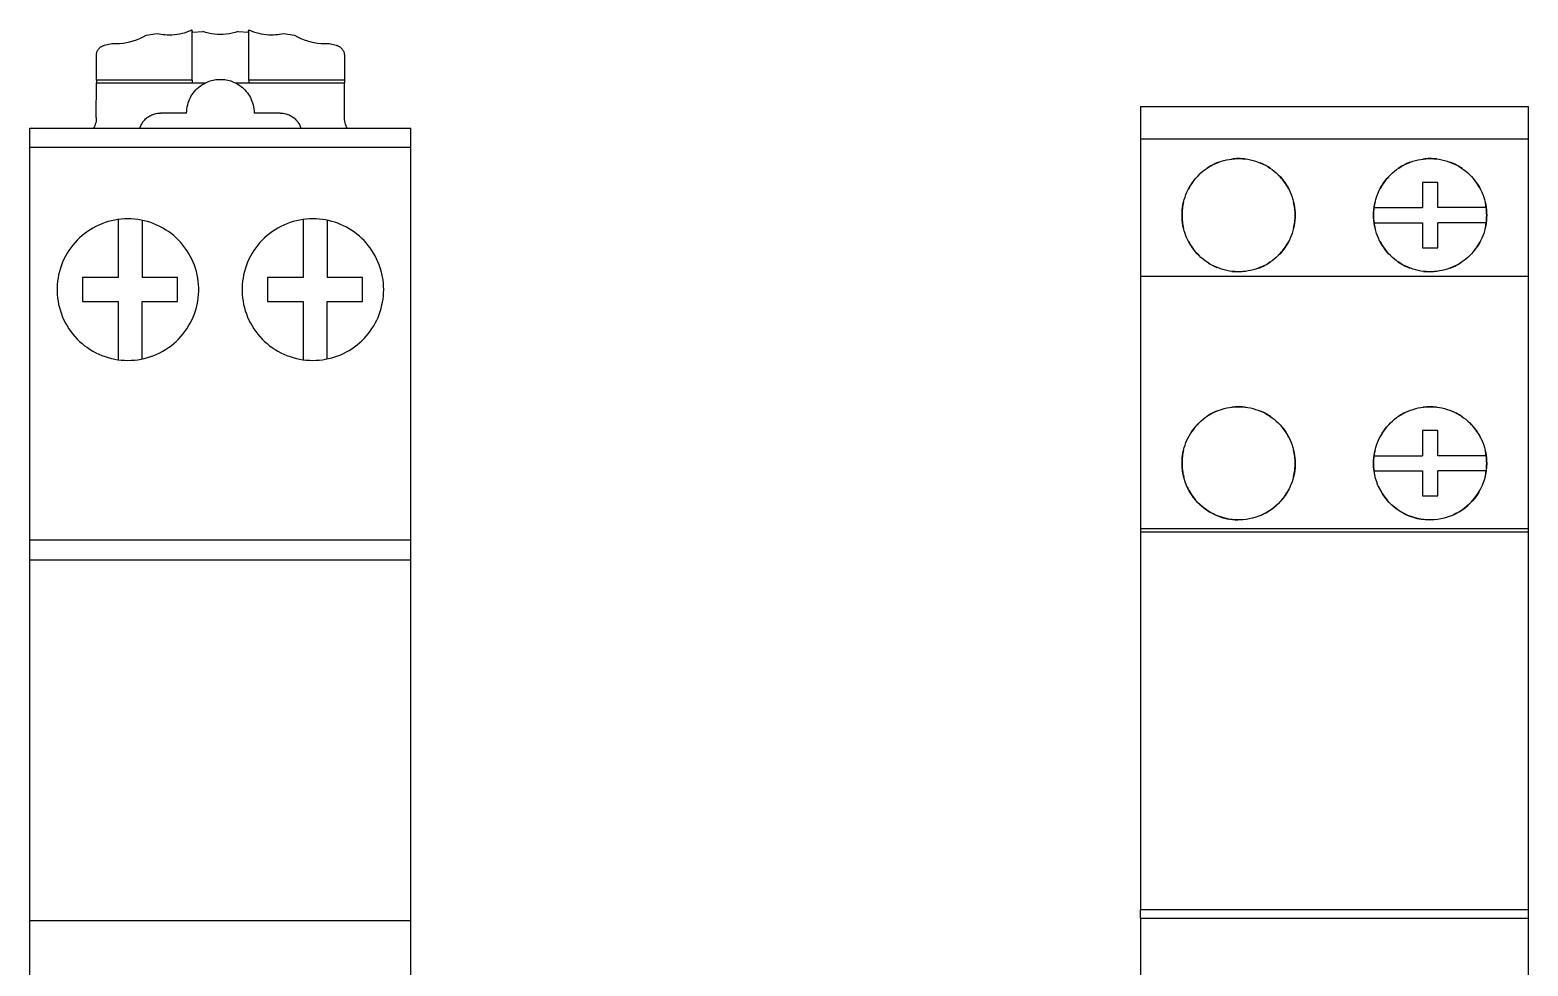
# Model space of a CAD drawing. Header units: millimetres. Extents: x 3609 to 5941, y 2453 to 3731.
# Drawn here: x 5832.7 to 5898.7, y 3392.5 to 3433.7 of the extents above; entities that cross this region are included whole.
import ezdxf

# ---------------------------------------------------------------- set-up
doc = ezdxf.new("R2010")
doc.units = ezdxf.units.MM
doc.layers.add('MAIN-1', color=7, linetype='Continuous')

# ---------------------------------------------------------------- blocks, each defined once
blk = doc.blocks.new('A$C6d8b8067')
at = {"layer": 'MAIN-1'}
for p, q in [((7.222, 93.616), (7.336, 93.657)), ((7.336, 93.657), (7.45, 93.705)), ((7.458, 93.642), (7.45, 93.705)), ((7.45, 91.395), (7.45, 93.705)), ((7.45, 93.642), (7.458, 93.642)), ((7.462, 93.609), (7.458, 93.642)), ((7.462, 93.609), (7.939, 93.631)), ((8.075, 93.59), (7.939, 93.631)), ((9.561, 93.631), (9.425, 93.59)), ((9.561, 93.631), (10.038, 93.609)), ((10.038, 93.609), (10.042, 93.642)), ((10.042, 93.642), (10.05, 93.705)), ((10.042, 93.642), (10.05, 93.642)), ((10.05, 93.705), (10.164, 93.657)), ((10.05, 91.395), (10.05, 93.705)), ((10.164, 93.657), (10.279, 93.616)), ((3.253, 92.924), (3.274, 92.938)), ((3.274, 92.938), (3.297, 92.951)), ((3.297, 92.951), (3.321, 92.964)), ((3.321, 92.964), (3.346, 92.975)), ((3.346, 92.975), (3.372, 92.985)), ((3.372, 92.985), (3.4, 92.993)), ((3.4, 92.993), (3.429, 93.001)), ((3.429, 93.001), (3.756, 93.09)), ((3.756, 93.09), (3.79, 93.087)), ((3.79, 93.087), (3.823, 93.085)), ((3.823, 93.085), (3.857, 93.084)), ((3.857, 93.084), (3.89, 93.083)), ((3.89, 93.083), (3.924, 93.082)), ((3.924, 93.082), (3.957, 93.082)), ((3.957, 93.082), (4.12, 93.087)), ((4.12, 93.087), (4.28, 93.101)), ((4.28, 93.101), (4.438, 93.125)), ((4.438, 93.125), (4.594, 93.158)), ((4.594, 93.158), (4.748, 93.2)), ((4.748, 93.2), (4.9, 93.252)), ((4.9, 93.252), (5.05, 93.312)), ((5.05, 93.312), (5.197, 93.383)), ((5.197, 93.383), (5.342, 93.463)), ((5.342, 93.463), (5.844, 93.545)), ((5.844, 93.545), (5.938, 93.526)), ((5.938, 93.526), (6.032, 93.51)), ((6.032, 93.51), (6.126, 93.498)), ((6.126, 93.498), (6.219, 93.49)), ((6.219, 93.49), (6.312, 93.485)), ((6.312, 93.485), (6.404, 93.483)), ((6.404, 93.483), (6.523, 93.486)), ((6.523, 93.486), (6.64, 93.494)), ((6.64, 93.494), (6.758, 93.508)), ((6.758, 93.508), (6.875, 93.526)), ((6.875, 93.526), (6.991, 93.551)), ((6.991, 93.551), (7.106, 93.58)), ((7.106, 93.58), (7.222, 93.616)), ((8.21, 93.556), (8.075, 93.59)), ((8.345, 93.53), (8.21, 93.556)), ((8.48, 93.512), (8.345, 93.53)), ((8.615, 93.501), (8.48, 93.512)), ((8.75, 93.498), (8.615, 93.501)), ((8.885, 93.501), (8.75, 93.498)), ((9.02, 93.512), (8.885, 93.501)), ((9.155, 93.53), (9.02, 93.512)), ((9.29, 93.556), (9.155, 93.53)), ((9.425, 93.59), (9.29, 93.556)), ((10.279, 93.616), (10.395, 93.581)), ((10.395, 93.581), (10.511, 93.551)), ((10.511, 93.551), (10.628, 93.527)), ((10.628, 93.527), (10.745, 93.508)), ((10.745, 93.508), (10.862, 93.495)), ((10.862, 93.495), (10.981, 93.486)), ((10.981, 93.486), (11.1, 93.484)), ((11.1, 93.484), (11.191, 93.485)), ((11.191, 93.485), (11.282, 93.49)), ((11.282, 93.49), (11.374, 93.498)), ((11.374, 93.498), (11.466, 93.51)), ((11.466, 93.51), (11.559, 93.525)), ((11.559, 93.525), (11.652, 93.543)), ((11.652, 93.543), (12.153, 93.463)), ((12.153, 93.463), (12.298, 93.383)), ((12.298, 93.383), (12.446, 93.312)), ((12.446, 93.312), (12.596, 93.252)), ((12.596, 93.252), (12.748, 93.2)), ((12.748, 93.2), (12.903, 93.158)), ((12.903, 93.158), (13.06, 93.125)), ((13.06, 93.125), (13.218, 93.101)), ((13.218, 93.101), (13.379, 93.087)), ((13.379, 93.087), (13.543, 93.082)), ((13.543, 93.082), (13.576, 93.082)), ((13.576, 93.082), (13.609, 93.083)), ((13.609, 93.083), (13.643, 93.084)), ((13.643, 93.084), (13.677, 93.085)), ((13.677, 93.085), (13.71, 93.087)), ((13.71, 93.087), (13.744, 93.09)), ((13.744, 93.09), (14.071, 93.001)), ((14.071, 93.001), (14.1, 92.993)), ((14.1, 92.993), (14.128, 92.985)), ((14.128, 92.985), (14.154, 92.975)), ((14.154, 92.975), (14.179, 92.963)), ((14.179, 92.963), (14.203, 92.951)), ((14.203, 92.951), (14.225, 92.938)), ((14.225, 92.938), (14.246, 92.923)), ((3.051, 91.395), (3.052, 92.571)), ((3.052, 92.571), (3.056, 92.601)), ((3.056, 92.601), (3.061, 92.63)), ((3.061, 92.63), (3.067, 92.657)), ((3.067, 92.657), (3.075, 92.683)), ((3.075, 92.683), (3.084, 92.708)), ((3.084, 92.708), (3.094, 92.732)), ((3.094, 92.732), (3.106, 92.755)), ((3.106, 92.755), (3.118, 92.777)), ((3.118, 92.777), (3.132, 92.798)), ((3.132, 92.798), (3.147, 92.819)), ((3.147, 92.819), (3.162, 92.838)), ((3.162, 92.838), (3.179, 92.857)), ((3.179, 92.857), (3.196, 92.875)), ((3.196, 92.875), (3.214, 92.892)), ((3.214, 92.892), (3.233, 92.908)), ((3.233, 92.908), (3.253, 92.924)), ((14.246, 92.923), (14.267, 92.908)), ((14.267, 92.908), (14.286, 92.892)), ((14.286, 92.892), (14.304, 92.874)), ((14.304, 92.874), (14.321, 92.856)), ((14.321, 92.856), (14.337, 92.838)), ((14.337, 92.838), (14.353, 92.818)), ((14.353, 92.818), (14.368, 92.798)), ((14.368, 92.798), (14.381, 92.777)), ((14.381, 92.777), (14.394, 92.755)), ((14.394, 92.755), (14.405, 92.732)), ((14.405, 92.732), (14.416, 92.708)), ((14.416, 92.708), (14.425, 92.683)), ((14.425, 92.683), (14.433, 92.657)), ((14.433, 92.657), (14.439, 92.63)), ((14.439, 92.63), (14.444, 92.601)), ((14.444, 92.601), (14.448, 92.571)), ((14.448, 92.571), (14.449, 91.395)), ((3.05, 89.684), (3.051, 91.28)), ((7.45, 91.395), (3.051, 91.395)), ((3.051, 91.395), (3.051, 91.28)), ((3.051, 91.28), (7.45, 91.28)), ((7.45, 91.395), (7.45, 91.28)), ((7.45, 91.28), (8.074, 91.28)), ((7.51, 90.815), (7.564, 90.883)), ((7.564, 90.883), (7.622, 90.949)), ((7.622, 90.949), (7.685, 91.012)), ((7.685, 91.012), (7.753, 91.072)), ((7.753, 91.072), (7.825, 91.129)), ((7.825, 91.129), (7.902, 91.183)), ((7.902, 91.183), (7.985, 91.233)), ((7.985, 91.233), (8.074, 91.28)), ((8.074, 91.28), (8.141, 91.311)), ((8.141, 91.311), (8.209, 91.338)), ((8.209, 91.338), (8.276, 91.362)), ((8.276, 91.362), (8.344, 91.382)), ((8.344, 91.382), (8.412, 91.398)), ((8.412, 91.398), (8.479, 91.412)), ((8.479, 91.412), (8.547, 91.422)), ((8.547, 91.422), (8.615, 91.429)), ((8.615, 91.429), (8.682, 91.434)), ((8.682, 91.434), (8.75, 91.435)), ((8.75, 91.435), (8.818, 91.434)), ((8.818, 91.434), (8.885, 91.429)), ((8.885, 91.429), (8.953, 91.422)), ((8.953, 91.422), (9.021, 91.412)), ((9.021, 91.412), (9.088, 91.398)), ((9.088, 91.398), (9.156, 91.382)), ((9.156, 91.382), (9.224, 91.362)), ((9.224, 91.362), (9.291, 91.338)), ((9.291, 91.338), (9.359, 91.311)), ((9.359, 91.311), (9.426, 91.28)), ((9.426, 91.28), (10.05, 91.28)), ((9.426, 91.28), (9.515, 91.233)), ((9.515, 91.233), (9.598, 91.183)), ((9.598, 91.183), (9.675, 91.129)), ((9.675, 91.129), (9.747, 91.072)), ((9.747, 91.072), (9.815, 91.012)), ((9.815, 91.012), (9.878, 90.949)), ((9.878, 90.949), (9.936, 90.883)), ((9.936, 90.883), (9.99, 90.815)), ((14.449, 91.395), (10.05, 91.395)), ((10.05, 91.395), (10.05, 91.28)), ((10.05, 91.28), (14.449, 91.28)), ((14.449, 91.395), (14.449, 91.28)), ((14.45, 89.684), (14.449, 91.28)), ((7.227, 90.174), (7.247, 90.264)), ((7.247, 90.264), (7.272, 90.351)), ((7.272, 90.351), (7.301, 90.435)), ((7.301, 90.435), (7.334, 90.516)), ((7.334, 90.516), (7.372, 90.595)), ((7.372, 90.595), (7.414, 90.671)), ((7.414, 90.671), (7.46, 90.744)), ((7.46, 90.744), (7.51, 90.815)), ((9.99, 90.815), (10.04, 90.744)), ((10.04, 90.744), (10.086, 90.671)), ((10.086, 90.671), (10.128, 90.595)), ((10.128, 90.595), (10.166, 90.516)), ((10.166, 90.516), (10.199, 90.435)), ((10.199, 90.435), (10.228, 90.351)), ((10.228, 90.351), (10.253, 90.264)), ((10.253, 90.264), (10.273, 90.174)), ((3.037, 89.516), (3.021, 89.441)), ((3.046, 89.597), (3.037, 89.516)), ((3.05, 89.684), (3.046, 89.597)), ((5.194, 89.477), (5.222, 89.513)), ((5.222, 89.513), (5.251, 89.548)), ((5.251, 89.548), (5.282, 89.582)), ((5.282, 89.582), (5.315, 89.614)), ((5.315, 89.614), (5.35, 89.645)), ((5.35, 89.645), (5.386, 89.675)), ((5.386, 89.675), (5.424, 89.703)), ((5.424, 89.703), (5.464, 89.729)), ((5.464, 89.729), (5.506, 89.754)), ((5.506, 89.754), (5.549, 89.778)), ((5.549, 89.778), (5.595, 89.8)), ((5.595, 89.8), (5.644, 89.819)), ((5.644, 89.819), (5.695, 89.837)), ((5.695, 89.837), (5.748, 89.853)), ((5.748, 89.853), (5.805, 89.866)), ((5.805, 89.866), (5.865, 89.876)), ((5.865, 89.876), (5.93, 89.883)), ((5.93, 89.883), (6, 89.885)), ((7.2, 89.885), (6, 89.885)), ((7.2, 89.885), (7.203, 89.985)), ((7.203, 89.985), (7.212, 90.082)), ((7.212, 90.082), (7.227, 90.174)), ((10.273, 90.174), (10.288, 90.082)), ((10.288, 90.082), (10.297, 89.985)), ((10.297, 89.985), (10.3, 89.885)), ((11.5, 89.885), (10.3, 89.885)), ((11.5, 89.885), (11.57, 89.883)), ((11.57, 89.883), (11.635, 89.876)), ((11.635, 89.876), (11.695, 89.866)), ((11.695, 89.866), (11.752, 89.853)), ((11.752, 89.853), (11.805, 89.837)), ((11.805, 89.837), (11.856, 89.819)), ((11.856, 89.819), (11.905, 89.8)), ((11.905, 89.8), (11.951, 89.778)), ((11.951, 89.778), (11.994, 89.754)), ((11.994, 89.754), (12.036, 89.729)), ((12.036, 89.729), (12.076, 89.703)), ((12.076, 89.703), (12.114, 89.675)), ((12.114, 89.675), (12.15, 89.645)), ((12.15, 89.645), (12.185, 89.614)), ((12.185, 89.614), (12.218, 89.582)), ((12.218, 89.582), (12.249, 89.548)), ((12.249, 89.548), (12.278, 89.513)), ((12.278, 89.513), (12.306, 89.477)), ((14.454, 89.597), (14.45, 89.684)), ((14.463, 89.516), (14.454, 89.597)), ((14.479, 89.441), (14.463, 89.516)), ((0, 88.319), (0, 89.185)), ((0, 89.185), (17.5, 89.185)), ((2.947, 89.244), (2.916, 89.185)), ((2.976, 89.306), (2.947, 89.244)), ((3, 89.372), (2.976, 89.306)), ((3.021, 89.441), (3, 89.372)), ((5.046, 89.185), (5.062, 89.231)), ((5.062, 89.231), (5.079, 89.276)), ((5.079, 89.276), (5.099, 89.319)), ((5.099, 89.319), (5.12, 89.36)), ((5.12, 89.36), (5.143, 89.401)), ((5.143, 89.401), (5.168, 89.439)), ((5.168, 89.439), (5.194, 89.477)), ((12.306, 89.477), (12.332, 89.439)), ((12.332, 89.439), (12.357, 89.401)), ((12.357, 89.401), (12.38, 89.36)), ((12.38, 89.36), (12.401, 89.319)), ((12.401, 89.319), (12.421, 89.276)), ((12.421, 89.276), (12.438, 89.231)), ((12.438, 89.231), (12.454, 89.185)), ((14.5, 89.372), (14.479, 89.441)), ((14.524, 89.306), (14.5, 89.372)), ((14.553, 89.244), (14.524, 89.306)), ((14.584, 89.185), (14.553, 89.244)), ((17.5, 88.319), (17.5, 89.185)), ((0, 70.285), (0, 88.319)), ((0, 88.319), (17.5, 88.319)), ((17.5, 70.285), (17.5, 88.319)), ((3.03, 84.677), (2.896, 84.605)), ((3.168, 84.743), (3.03, 84.677)), ((3.309, 84.802), (3.168, 84.743)), ((3.453, 84.855), (3.309, 84.802)), ((3.599, 84.901), (3.453, 84.855)), ((3.746, 84.939), (3.599, 84.901)), ((3.895, 84.971), (3.746, 84.939)), ((4.044, 84.996), (3.895, 84.971)), ((4.195, 85.014), (4.044, 84.996)), ((4.05, 84.997), (4.05, 82.335)), ((4.347, 85.024), (4.195, 85.014)), ((4.5, 85.028), (4.347, 85.024)), ((4.654, 85.024), (4.5, 85.028)), ((4.806, 85.014), (4.654, 85.024)), ((4.956, 84.996), (4.806, 85.014)), ((5.106, 84.971), (4.956, 84.996)), ((5.255, 84.939), (5.106, 84.971)), ((5.15, 84.962), (5.15, 82.335)), ((5.402, 84.9), (5.255, 84.939)), ((5.548, 84.855), (5.402, 84.9)), ((5.691, 84.802), (5.548, 84.855)), ((5.832, 84.743), (5.691, 84.802)), ((5.97, 84.677), (5.832, 84.743)), ((6.105, 84.605), (5.97, 84.677)), ((11.53, 84.677), (11.396, 84.605)), ((11.668, 84.743), (11.53, 84.677)), ((11.809, 84.802), (11.668, 84.743)), ((11.953, 84.855), (11.809, 84.802)), ((12.099, 84.901), (11.953, 84.855)), ((12.246, 84.939), (12.099, 84.901)), ((12.394, 84.971), (12.246, 84.939)), ((12.544, 84.996), (12.394, 84.971)), ((12.695, 85.014), (12.544, 84.996)), ((12.55, 84.997), (12.55, 82.335)), ((12.847, 85.024), (12.695, 85.014)), ((13, 85.028), (12.847, 85.024)), ((13.147, 85.025), (13, 85.028)), ((13.292, 85.015), (13.147, 85.025)), ((13.436, 84.999), (13.292, 85.015)), ((13.58, 84.976), (13.436, 84.999)), ((13.722, 84.947), (13.58, 84.976)), ((13.65, 84.962), (13.65, 82.335)), ((13.864, 84.911), (13.722, 84.947)), ((14.003, 84.869), (13.864, 84.911)), ((14.141, 84.821), (14.003, 84.869)), ((14.277, 84.767), (14.141, 84.821)), ((14.41, 84.707), (14.277, 84.767)), ((14.54, 84.641), (14.41, 84.707)), ((2.174, 84.05), (2.07, 83.938)), ((2.283, 84.156), (2.174, 84.05)), ((2.396, 84.257), (2.283, 84.156)), ((2.515, 84.353), (2.396, 84.257)), ((2.638, 84.443), (2.515, 84.353)), ((2.765, 84.527), (2.638, 84.443)), ((2.896, 84.605), (2.765, 84.527)), ((6.236, 84.526), (6.105, 84.605)), ((6.363, 84.442), (6.236, 84.526)), ((6.486, 84.352), (6.363, 84.442)), ((6.605, 84.256), (6.486, 84.352)), ((6.718, 84.155), (6.605, 84.256)), ((6.827, 84.049), (6.718, 84.155)), ((6.931, 83.937), (6.827, 84.049)), ((10.673, 84.049), (10.569, 83.938)), ((10.782, 84.156), (10.673, 84.049)), ((10.896, 84.257), (10.782, 84.156)), ((11.015, 84.352), (10.896, 84.257)), ((11.138, 84.442), (11.015, 84.352)), ((11.265, 84.527), (11.138, 84.442)), ((11.396, 84.605), (11.265, 84.527)), ((14.667, 84.569), (14.54, 84.641)), ((14.79, 84.491), (14.667, 84.569)), ((14.91, 84.408), (14.79, 84.491)), ((15.027, 84.32), (14.91, 84.408)), ((15.139, 84.227), (15.027, 84.32)), ((15.247, 84.128), (15.139, 84.227)), ((15.35, 84.025), (15.247, 84.128)), ((15.449, 83.917), (15.35, 84.025)), ((1.633, 83.314), (1.564, 83.178)), ((1.708, 83.446), (1.633, 83.314)), ((1.79, 83.575), (1.708, 83.446)), ((1.877, 83.701), (1.79, 83.575)), ((1.971, 83.822), (1.877, 83.701)), ((2.07, 83.938), (1.971, 83.822)), ((7.03, 83.821), (6.931, 83.937)), ((7.123, 83.7), (7.03, 83.821)), ((7.211, 83.574), (7.123, 83.7)), ((7.292, 83.445), (7.211, 83.574)), ((7.367, 83.313), (7.292, 83.445)), ((7.436, 83.178), (7.367, 83.313)), ((10.133, 83.314), (10.064, 83.178)), ((10.208, 83.446), (10.133, 83.314)), ((10.29, 83.575), (10.208, 83.446)), ((10.377, 83.7), (10.29, 83.575)), ((10.471, 83.821), (10.377, 83.7)), ((10.569, 83.938), (10.471, 83.821)), ((15.542, 83.805), (15.449, 83.917)), ((15.631, 83.689), (15.542, 83.805)), ((15.714, 83.569), (15.631, 83.689)), ((15.792, 83.446), (15.714, 83.569)), ((15.864, 83.319), (15.792, 83.446)), ((15.931, 83.189), (15.864, 83.319)), ((1.354, 82.607), (1.319, 82.458)), ((1.397, 82.754), (1.354, 82.607)), ((1.446, 82.898), (1.397, 82.754)), ((1.502, 83.04), (1.446, 82.898)), ((1.564, 83.178), (1.502, 83.04)), ((7.499, 83.039), (7.436, 83.178)), ((7.554, 82.898), (7.499, 83.039)), ((7.603, 82.753), (7.554, 82.898)), ((7.646, 82.607), (7.603, 82.753)), ((7.681, 82.458), (7.646, 82.607)), ((9.854, 82.607), (9.819, 82.458)), ((9.897, 82.754), (9.854, 82.607)), ((9.946, 82.898), (9.897, 82.754)), ((10.002, 83.04), (9.946, 82.898)), ((10.064, 83.178), (10.002, 83.04)), ((15.991, 83.056), (15.931, 83.189)), ((16.046, 82.92), (15.991, 83.056)), ((16.094, 82.782), (16.046, 82.92)), ((16.136, 82.642), (16.094, 82.782)), ((16.172, 82.5), (16.136, 82.642)), ((1.254, 82.005), (1.247, 81.853)), ((1.268, 82.156), (1.254, 82.005)), ((1.29, 82.308), (1.268, 82.156)), ((1.319, 82.458), (1.29, 82.308)), ((2.418, 82.335), (2.418, 81.235)), ((4.05, 82.335), (2.418, 82.335)), ((6.782, 82.335), (5.15, 82.335)), ((6.782, 81.235), (6.782, 82.335)), ((7.71, 82.308), (7.681, 82.458)), ((7.732, 82.156), (7.71, 82.308)), ((7.746, 82.005), (7.732, 82.156)), ((7.753, 81.853), (7.746, 82.005)), ((9.754, 82.004), (9.747, 81.852)), ((9.768, 82.156), (9.754, 82.004)), ((9.79, 82.308), (9.768, 82.156)), ((9.819, 82.458), (9.79, 82.308)), ((10.918, 82.335), (10.918, 81.235)), ((12.55, 82.335), (10.918, 82.335)), ((15.282, 82.335), (13.65, 82.335)), ((15.282, 81.235), (15.282, 82.335)), ((16.201, 82.357), (16.172, 82.5)), ((16.224, 82.214), (16.201, 82.357)), ((16.241, 82.07), (16.224, 82.214)), ((16.251, 81.924), (16.241, 82.07)), ((16.254, 81.778), (16.251, 81.924)), ((1.247, 81.853), (1.247, 81.701)), ((1.247, 81.701), (1.254, 81.549)), ((1.254, 81.549), (1.268, 81.397)), ((1.268, 81.397), (1.29, 81.245)), ((1.29, 81.245), (1.318, 81.095)), ((2.418, 81.235), (4.05, 81.235)), ((4.05, 81.235), (4.05, 78.554)), ((5.15, 81.235), (6.782, 81.235)), ((5.15, 78.588), (5.15, 81.235)), ((7.682, 81.095), (7.71, 81.246)), ((7.71, 81.246), (7.732, 81.397)), ((7.732, 81.397), (7.746, 81.549)), ((7.746, 81.549), (7.753, 81.701)), ((7.753, 81.701), (7.753, 81.853)), ((9.747, 81.852), (9.747, 81.7)), ((9.747, 81.7), (9.754, 81.548)), ((9.754, 81.548), (9.768, 81.397)), ((9.768, 81.397), (9.79, 81.245)), ((9.79, 81.245), (9.818, 81.095)), ((10.918, 81.235), (12.55, 81.235)), ((12.55, 81.235), (12.55, 78.554)), ((13.65, 81.235), (15.282, 81.235)), ((13.65, 78.588), (13.65, 81.235)), ((16.202, 81.198), (16.225, 81.341)), ((16.225, 81.341), (16.241, 81.486)), ((16.241, 81.486), (16.251, 81.631)), ((16.251, 81.631), (16.254, 81.778)), ((1.318, 81.095), (1.354, 80.946)), ((1.354, 80.946), (1.396, 80.799)), ((1.396, 80.799), (1.445, 80.655)), ((1.445, 80.655), (1.501, 80.513)), ((7.499, 80.513), (7.555, 80.655)), ((7.555, 80.655), (7.604, 80.799)), ((7.604, 80.799), (7.646, 80.946)), ((7.646, 80.946), (7.682, 81.095)), ((9.818, 81.095), (9.854, 80.946)), ((9.854, 80.946), (9.896, 80.799)), ((9.896, 80.799), (9.945, 80.655)), ((9.945, 80.655), (10.001, 80.513)), ((15.993, 80.499), (16.048, 80.635)), ((16.048, 80.635), (16.096, 80.774)), ((16.096, 80.774), (16.138, 80.914)), ((16.138, 80.914), (16.173, 81.055)), ((16.173, 81.055), (16.202, 81.198)), ((1.501, 80.513), (1.563, 80.375)), ((1.563, 80.375), (1.632, 80.239)), ((1.632, 80.239), (1.707, 80.106)), ((1.707, 80.106), (1.789, 79.977)), ((1.789, 79.977), (1.876, 79.852)), ((1.876, 79.852), (1.97, 79.731)), ((7.123, 79.851), (7.211, 79.976)), ((7.211, 79.976), (7.292, 80.106)), ((7.292, 80.106), (7.368, 80.238)), ((7.368, 80.238), (7.437, 80.374)), ((7.437, 80.374), (7.499, 80.513)), ((10.001, 80.513), (10.063, 80.375)), ((10.063, 80.375), (10.132, 80.239)), ((10.132, 80.239), (10.207, 80.106)), ((10.207, 80.106), (10.289, 79.977)), ((10.289, 79.977), (10.376, 79.852)), ((10.376, 79.852), (10.47, 79.731)), ((15.545, 79.748), (15.633, 79.865)), ((15.633, 79.865), (15.717, 79.985)), ((15.717, 79.985), (15.794, 80.109)), ((15.794, 80.109), (15.866, 80.236)), ((15.866, 80.236), (15.933, 80.366)), ((15.933, 80.366), (15.993, 80.499)), ((1.97, 79.731), (2.068, 79.614)), ((2.068, 79.614), (2.172, 79.502)), ((2.172, 79.502), (2.281, 79.396)), ((2.281, 79.396), (2.395, 79.295)), ((2.395, 79.295), (2.514, 79.199)), ((2.514, 79.199), (2.637, 79.109)), ((6.362, 79.108), (6.485, 79.198)), ((6.485, 79.198), (6.604, 79.294)), ((6.604, 79.294), (6.718, 79.395)), ((6.718, 79.395), (6.827, 79.502)), ((6.827, 79.502), (6.931, 79.613)), ((6.931, 79.613), (7.03, 79.73)), ((7.03, 79.73), (7.123, 79.851)), ((10.47, 79.731), (10.568, 79.614)), ((10.568, 79.614), (10.672, 79.502)), ((10.672, 79.502), (10.781, 79.396)), ((10.781, 79.396), (10.895, 79.295)), ((10.895, 79.295), (11.014, 79.199)), ((11.014, 79.199), (11.137, 79.109)), ((14.913, 79.144), (15.029, 79.232)), ((15.029, 79.232), (15.141, 79.326)), ((15.141, 79.326), (15.249, 79.425)), ((15.249, 79.425), (15.353, 79.528)), ((15.353, 79.528), (15.451, 79.636)), ((15.451, 79.636), (15.545, 79.748)), ((2.637, 79.109), (2.764, 79.024)), ((2.764, 79.024), (2.895, 78.946)), ((2.895, 78.946), (3.03, 78.874)), ((3.03, 78.874), (3.168, 78.808)), ((3.168, 78.808), (3.309, 78.748)), ((3.309, 78.748), (3.453, 78.696)), ((3.453, 78.696), (3.598, 78.65)), ((3.598, 78.65), (3.746, 78.611)), ((3.746, 78.611), (3.894, 78.58)), ((3.894, 78.58), (4.044, 78.555)), ((4.044, 78.555), (4.194, 78.537)), ((4.194, 78.537), (4.346, 78.526)), ((4.346, 78.526), (4.5, 78.523)), ((4.5, 78.523), (4.653, 78.526)), ((4.653, 78.526), (4.805, 78.537)), ((4.805, 78.537), (4.956, 78.555)), ((4.956, 78.555), (5.105, 78.579)), ((5.105, 78.579), (5.254, 78.611)), ((5.254, 78.611), (5.401, 78.65)), ((5.401, 78.65), (5.547, 78.696)), ((5.547, 78.696), (5.69, 78.748)), ((5.69, 78.748), (5.831, 78.807)), ((5.831, 78.807), (5.969, 78.873)), ((5.969, 78.873), (6.104, 78.945)), ((6.104, 78.945), (6.235, 79.024)), ((6.235, 79.024), (6.362, 79.108)), ((11.137, 79.109), (11.264, 79.024)), ((11.264, 79.024), (11.395, 78.946)), ((11.395, 78.946), (11.53, 78.874)), ((11.53, 78.874), (11.668, 78.808)), ((11.668, 78.808), (11.809, 78.748)), ((11.809, 78.748), (11.953, 78.696)), ((11.953, 78.696), (12.098, 78.65)), ((12.098, 78.65), (12.246, 78.611)), ((12.246, 78.611), (12.394, 78.58)), ((12.394, 78.58), (12.544, 78.555)), ((12.544, 78.555), (12.694, 78.537)), ((12.694, 78.537), (12.846, 78.526)), ((12.846, 78.526), (13, 78.523)), ((13, 78.523), (13.147, 78.526)), ((13.147, 78.526), (13.292, 78.536)), ((13.292, 78.536), (13.436, 78.552)), ((13.436, 78.552), (13.58, 78.575)), ((13.58, 78.575), (13.722, 78.604)), ((13.722, 78.604), (13.864, 78.64)), ((13.864, 78.64), (14.004, 78.682)), ((14.004, 78.682), (14.142, 78.73)), ((14.142, 78.73), (14.278, 78.784)), ((14.278, 78.784), (14.411, 78.845)), ((14.411, 78.845), (14.542, 78.911)), ((14.542, 78.911), (14.669, 78.983)), ((14.669, 78.983), (14.792, 79.061)), ((14.792, 79.061), (14.913, 79.144)), ((0, 69.366), (0, 70.285)), ((0, 70.285), (17.5, 70.285)), ((17.5, 69.366), (17.5, 70.285)), ((0, 52.785), (0, 69.366)), ((0, 69.366), (17.5, 69.366)), ((17.5, 52.785), (17.5, 69.366)), ((0, 49.785), (0, 52.785)), ((0, 52.785), (17.5, 52.785)), ((17.5, 49.785), (17.5, 52.785))]:
    blk.add_line(p, q, dxfattribs=at)

msp = doc.modelspace()

# ---------------------------------------------------------------- linework, layer by layer
for p, q in [((5881.61, 3430.318), (5881.61, 3428.882)), ((5881.61, 3430.318), (5898.658, 3430.318)), ((5898.658, 3430.318), (5898.658, 3428.882)), ((5881.61, 3428.882), (5881.61, 3422.848)), ((5881.61, 3428.882), (5898.658, 3428.882)), ((5898.658, 3428.882), (5898.658, 3422.848)), ((5884.353, 3427.464), (5884.445, 3427.536)), ((5884.445, 3427.536), (5884.541, 3427.603)), ((5884.541, 3427.603), (5884.639, 3427.665)), ((5884.639, 3427.665), (5884.74, 3427.722)), ((5884.74, 3427.722), (5884.843, 3427.775)), ((5884.843, 3427.775), (5884.948, 3427.822)), ((5884.948, 3427.822), (5885.056, 3427.865)), ((5885.056, 3427.865), (5885.165, 3427.902)), ((5885.165, 3427.902), (5885.276, 3427.935)), ((5885.276, 3427.935), (5885.389, 3427.962)), ((5885.389, 3427.962), (5885.503, 3427.984)), ((5885.503, 3427.984), (5885.619, 3428.001)), ((5885.619, 3428.001), (5885.735, 3428.013)), ((5885.735, 3428.013), (5885.852, 3428.019)), ((5885.852, 3428.019), (5885.969, 3428.019)), ((5885.969, 3428.019), (5886.087, 3428.014)), ((5886.087, 3428.014), (5886.205, 3428.003)), ((5886.205, 3428.003), (5886.322, 3427.987)), ((5886.322, 3427.987), (5886.439, 3427.965)), ((5886.439, 3427.965), (5886.555, 3427.937)), ((5886.555, 3427.937), (5886.669, 3427.904)), ((5886.669, 3427.904), (5886.781, 3427.866)), ((5886.781, 3427.866), (5886.89, 3427.823)), ((5886.89, 3427.823), (5886.996, 3427.776)), ((5886.996, 3427.776), (5887.1, 3427.723)), ((5887.1, 3427.723), (5887.2, 3427.666)), ((5887.2, 3427.666), (5887.299, 3427.603)), ((5887.299, 3427.603), (5887.394, 3427.536)), ((5887.394, 3427.536), (5887.487, 3427.465)), ((5892.781, 3427.464), (5892.873, 3427.536)), ((5892.873, 3427.536), (5892.969, 3427.603)), ((5892.969, 3427.603), (5893.067, 3427.665)), ((5893.067, 3427.665), (5893.167, 3427.722)), ((5893.167, 3427.722), (5893.271, 3427.775)), ((5893.271, 3427.775), (5893.376, 3427.822)), ((5893.376, 3427.822), (5893.483, 3427.865)), ((5893.483, 3427.865), (5893.593, 3427.902)), ((5893.593, 3427.902), (5893.704, 3427.935)), ((5893.704, 3427.935), (5893.817, 3427.962)), ((5893.817, 3427.962), (5893.931, 3427.984)), ((5893.931, 3427.984), (5894.047, 3428.001)), ((5894.047, 3428.001), (5894.163, 3428.013)), ((5894.163, 3428.013), (5894.28, 3428.019)), ((5894.28, 3428.019), (5894.397, 3428.019)), ((5894.397, 3428.019), (5894.515, 3428.014)), ((5894.515, 3428.014), (5894.632, 3428.003)), ((5894.632, 3428.003), (5894.75, 3427.987)), ((5894.75, 3427.987), (5894.867, 3427.965)), ((5894.867, 3427.965), (5894.983, 3427.937)), ((5894.983, 3427.937), (5895.097, 3427.904)), ((5895.097, 3427.904), (5895.208, 3427.866)), ((5895.208, 3427.866), (5895.318, 3427.823)), ((5895.318, 3427.823), (5895.424, 3427.776)), ((5895.424, 3427.776), (5895.527, 3427.723)), ((5895.527, 3427.723), (5895.628, 3427.666)), ((5895.628, 3427.666), (5895.726, 3427.603)), ((5895.726, 3427.603), (5895.822, 3427.536)), ((5895.822, 3427.536), (5895.915, 3427.465)), ((5883.753, 3426.756), (5883.812, 3426.856)), ((5883.812, 3426.856), (5883.876, 3426.953)), ((5883.876, 3426.953), (5883.945, 3427.047)), ((5883.945, 3427.047), (5884.018, 3427.137)), ((5884.018, 3427.137), (5884.096, 3427.224)), ((5884.096, 3427.224), (5884.178, 3427.308)), ((5884.178, 3427.308), (5884.264, 3427.388)), ((5884.264, 3427.388), (5884.353, 3427.464)), ((5887.487, 3427.465), (5887.576, 3427.389)), ((5887.576, 3427.389), (5887.662, 3427.308)), ((5887.662, 3427.308), (5887.744, 3427.225)), ((5887.744, 3427.225), (5887.822, 3427.137)), ((5887.822, 3427.137), (5887.895, 3427.047)), ((5887.895, 3427.047), (5887.964, 3426.953)), ((5887.964, 3426.953), (5888.028, 3426.856)), ((5888.028, 3426.856), (5888.087, 3426.756)), ((5892.18, 3426.756), (5892.24, 3426.856)), ((5892.24, 3426.856), (5892.304, 3426.953)), ((5892.304, 3426.953), (5892.373, 3427.047)), ((5892.373, 3427.047), (5892.446, 3427.137)), ((5892.446, 3427.137), (5892.524, 3427.224)), ((5892.524, 3427.224), (5892.606, 3427.308)), ((5892.606, 3427.308), (5892.691, 3427.388)), ((5892.691, 3427.388), (5892.781, 3427.464)), ((5894.013, 3426.966), (5894.013, 3425.865)), ((5894.683, 3426.966), (5894.013, 3426.966)), ((5894.683, 3425.865), (5894.683, 3426.966)), ((5895.915, 3427.465), (5896.004, 3427.389)), ((5896.004, 3427.389), (5896.09, 3427.308)), ((5896.09, 3427.308), (5896.172, 3427.225)), ((5896.172, 3427.225), (5896.25, 3427.137)), ((5896.25, 3427.137), (5896.323, 3427.047)), ((5896.323, 3427.047), (5896.391, 3426.953)), ((5896.391, 3426.953), (5896.456, 3426.856)), ((5896.456, 3426.856), (5896.515, 3426.756)), ((5883.498, 3426.105), (5883.527, 3426.218)), ((5883.527, 3426.218), (5883.562, 3426.329)), ((5883.562, 3426.329), (5883.602, 3426.439)), ((5883.602, 3426.439), (5883.648, 3426.547)), ((5883.648, 3426.547), (5883.698, 3426.653)), ((5883.698, 3426.653), (5883.753, 3426.756)), ((5888.087, 3426.756), (5888.142, 3426.653)), ((5888.142, 3426.653), (5888.192, 3426.547)), ((5888.192, 3426.547), (5888.238, 3426.439)), ((5888.238, 3426.439), (5888.278, 3426.329)), ((5888.278, 3426.329), (5888.313, 3426.218)), ((5888.313, 3426.218), (5888.343, 3426.105)), ((5891.925, 3426.105), (5891.955, 3426.218)), ((5891.955, 3426.218), (5891.99, 3426.329)), ((5891.99, 3426.329), (5892.03, 3426.439)), ((5892.03, 3426.439), (5892.075, 3426.547)), ((5892.075, 3426.547), (5892.126, 3426.653)), ((5892.126, 3426.653), (5892.18, 3426.756)), ((5896.515, 3426.756), (5896.57, 3426.653)), ((5896.57, 3426.653), (5896.62, 3426.547)), ((5896.62, 3426.547), (5896.665, 3426.439)), ((5896.665, 3426.439), (5896.706, 3426.329)), ((5896.706, 3426.329), (5896.741, 3426.218)), ((5896.741, 3426.218), (5896.771, 3426.105)), ((5883.43, 3425.53), (5883.433, 3425.647)), ((5883.433, 3425.412), (5883.43, 3425.53)), ((5883.433, 3425.647), (5883.441, 3425.763)), ((5883.441, 3425.763), (5883.454, 3425.878)), ((5883.454, 3425.878), (5883.473, 3425.992)), ((5883.473, 3425.992), (5883.498, 3426.105)), ((5888.343, 3426.105), (5888.367, 3425.992)), ((5888.367, 3425.992), (5888.386, 3425.878)), ((5888.386, 3425.878), (5888.399, 3425.763)), ((5888.399, 3425.763), (5888.407, 3425.647)), ((5888.407, 3425.647), (5888.41, 3425.53)), ((5888.41, 3425.53), (5888.407, 3425.412)), ((5891.858, 3425.53), (5891.861, 3425.647)), ((5891.861, 3425.412), (5891.858, 3425.53)), ((5891.861, 3425.647), (5891.869, 3425.763)), ((5891.869, 3425.763), (5891.882, 3425.878)), ((5891.881, 3425.865), (5894.013, 3425.865)), ((5891.882, 3425.878), (5891.901, 3425.992)), ((5891.901, 3425.992), (5891.925, 3426.105)), ((5896.815, 3425.865), (5894.683, 3425.865)), ((5896.771, 3426.105), (5896.795, 3425.992)), ((5896.795, 3425.992), (5896.814, 3425.878)), ((5896.814, 3425.878), (5896.827, 3425.763)), ((5896.827, 3425.763), (5896.835, 3425.647)), ((5896.835, 3425.647), (5896.838, 3425.53)), ((5896.838, 3425.53), (5896.835, 3425.412)), ((5883.441, 3425.296), (5883.433, 3425.412)), ((5883.454, 3425.181), (5883.441, 3425.296)), ((5883.473, 3425.067), (5883.454, 3425.181)), ((5883.498, 3424.954), (5883.473, 3425.067)), ((5883.527, 3424.841), (5883.498, 3424.954)), ((5888.343, 3424.954), (5888.313, 3424.841)), ((5888.367, 3425.067), (5888.343, 3424.954)), ((5888.386, 3425.181), (5888.367, 3425.067)), ((5888.399, 3425.296), (5888.386, 3425.181)), ((5888.407, 3425.412), (5888.399, 3425.296)), ((5891.869, 3425.296), (5891.861, 3425.412)), ((5891.882, 3425.181), (5891.869, 3425.296)), ((5891.881, 3425.194), (5894.013, 3425.194)), ((5891.901, 3425.067), (5891.882, 3425.181)), ((5891.925, 3424.954), (5891.901, 3425.067)), ((5891.955, 3424.841), (5891.925, 3424.954)), ((5894.013, 3425.194), (5894.013, 3424.093)), ((5896.815, 3425.194), (5894.683, 3425.194)), ((5894.683, 3424.093), (5894.683, 3425.194)), ((5896.77, 3424.954), (5896.741, 3424.841)), ((5896.795, 3425.067), (5896.77, 3424.954)), ((5896.814, 3425.181), (5896.795, 3425.067)), ((5896.827, 3425.296), (5896.814, 3425.181)), ((5896.835, 3425.412), (5896.827, 3425.296)), ((5883.562, 3424.73), (5883.527, 3424.841)), ((5883.603, 3424.62), (5883.562, 3424.73)), ((5883.648, 3424.512), (5883.603, 3424.62)), ((5883.698, 3424.406), (5883.648, 3424.512)), ((5883.753, 3424.303), (5883.698, 3424.406)), ((5883.813, 3424.203), (5883.753, 3424.303)), ((5888.087, 3424.303), (5888.028, 3424.203)), ((5888.142, 3424.406), (5888.087, 3424.303)), ((5888.192, 3424.512), (5888.142, 3424.406)), ((5888.238, 3424.62), (5888.192, 3424.512)), ((5888.278, 3424.73), (5888.238, 3424.62)), ((5888.313, 3424.841), (5888.278, 3424.73)), ((5891.99, 3424.73), (5891.955, 3424.841)), ((5892.03, 3424.62), (5891.99, 3424.73)), ((5892.076, 3424.512), (5892.03, 3424.62)), ((5892.126, 3424.406), (5892.076, 3424.512)), ((5892.181, 3424.303), (5892.126, 3424.406)), ((5892.24, 3424.203), (5892.181, 3424.303)), ((5896.515, 3424.303), (5896.456, 3424.203)), ((5896.57, 3424.406), (5896.515, 3424.303)), ((5896.62, 3424.512), (5896.57, 3424.406)), ((5896.666, 3424.62), (5896.62, 3424.512)), ((5896.706, 3424.73), (5896.666, 3424.62)), ((5896.741, 3424.841), (5896.706, 3424.73)), ((5883.877, 3424.106), (5883.813, 3424.203)), ((5883.945, 3424.012), (5883.877, 3424.106)), ((5884.019, 3423.922), (5883.945, 3424.012)), ((5884.096, 3423.834), (5884.019, 3423.922)), ((5884.178, 3423.75), (5884.096, 3423.834)), ((5884.264, 3423.67), (5884.178, 3423.75)), ((5884.354, 3423.594), (5884.264, 3423.67)), ((5884.446, 3423.523), (5884.354, 3423.594)), ((5887.487, 3423.595), (5887.394, 3423.523)), ((5887.576, 3423.671), (5887.487, 3423.595)), ((5887.662, 3423.751), (5887.576, 3423.671)), ((5887.744, 3423.834), (5887.662, 3423.751)), ((5887.822, 3423.922), (5887.744, 3423.834)), ((5887.895, 3424.012), (5887.822, 3423.922)), ((5887.964, 3424.106), (5887.895, 3424.012)), ((5888.028, 3424.203), (5887.964, 3424.106)), ((5892.305, 3424.106), (5892.24, 3424.203)), ((5892.373, 3424.012), (5892.305, 3424.106)), ((5892.447, 3423.922), (5892.373, 3424.012)), ((5892.524, 3423.834), (5892.447, 3423.922)), ((5892.606, 3423.75), (5892.524, 3423.834)), ((5892.692, 3423.67), (5892.606, 3423.75)), ((5892.782, 3423.594), (5892.692, 3423.67)), ((5892.874, 3423.523), (5892.782, 3423.594)), ((5894.013, 3424.093), (5894.683, 3424.093)), ((5895.915, 3423.595), (5895.822, 3423.523)), ((5896.004, 3423.671), (5895.915, 3423.595)), ((5896.09, 3423.751), (5896.004, 3423.671)), ((5896.172, 3423.834), (5896.09, 3423.751)), ((5896.249, 3423.922), (5896.172, 3423.834)), ((5896.323, 3424.012), (5896.249, 3423.922)), ((5896.391, 3424.106), (5896.323, 3424.012)), ((5896.456, 3424.203), (5896.391, 3424.106)), ((5884.542, 3423.456), (5884.446, 3423.523)), ((5884.64, 3423.393), (5884.542, 3423.456)), ((5884.741, 3423.336), (5884.64, 3423.393)), ((5884.845, 3423.283), (5884.741, 3423.336)), ((5884.951, 3423.236), (5884.845, 3423.283)), ((5885.06, 3423.193), (5884.951, 3423.236)), ((5885.172, 3423.155), (5885.06, 3423.193)), ((5885.286, 3423.122), (5885.172, 3423.155)), ((5885.401, 3423.095), (5885.286, 3423.122)), ((5885.518, 3423.072), (5885.401, 3423.095)), ((5885.635, 3423.056), (5885.518, 3423.072)), ((5885.752, 3423.045), (5885.635, 3423.056)), ((5885.869, 3423.04), (5885.752, 3423.045)), ((5885.986, 3423.04), (5885.869, 3423.04)), ((5886.103, 3423.046), (5885.986, 3423.04)), ((5886.219, 3423.057), (5886.103, 3423.046)), ((5886.334, 3423.074), (5886.219, 3423.057)), ((5886.448, 3423.096), (5886.334, 3423.074)), ((5886.562, 3423.124), (5886.448, 3423.096)), ((5886.673, 3423.156), (5886.562, 3423.124)), ((5886.783, 3423.194), (5886.673, 3423.156)), ((5886.891, 3423.237), (5886.783, 3423.194)), ((5886.997, 3423.284), (5886.891, 3423.237)), ((5887.1, 3423.337), (5886.997, 3423.284)), ((5887.201, 3423.394), (5887.1, 3423.337)), ((5887.299, 3423.456), (5887.201, 3423.394)), ((5887.394, 3423.523), (5887.299, 3423.456)), ((5892.97, 3423.456), (5892.874, 3423.523)), ((5893.068, 3423.393), (5892.97, 3423.456)), ((5893.169, 3423.336), (5893.068, 3423.393)), ((5893.273, 3423.283), (5893.169, 3423.336)), ((5893.379, 3423.236), (5893.273, 3423.283)), ((5893.488, 3423.193), (5893.379, 3423.236)), ((5893.6, 3423.155), (5893.488, 3423.193)), ((5893.714, 3423.122), (5893.6, 3423.155)), ((5893.829, 3423.095), (5893.714, 3423.122)), ((5893.946, 3423.072), (5893.829, 3423.095)), ((5894.063, 3423.056), (5893.946, 3423.072)), ((5894.18, 3423.045), (5894.063, 3423.056)), ((5894.297, 3423.04), (5894.18, 3423.045)), ((5894.414, 3423.04), (5894.297, 3423.04)), ((5894.53, 3423.046), (5894.414, 3423.04)), ((5894.646, 3423.057), (5894.53, 3423.046)), ((5894.762, 3423.074), (5894.646, 3423.057)), ((5894.876, 3423.096), (5894.762, 3423.074)), ((5894.989, 3423.124), (5894.876, 3423.096)), ((5895.101, 3423.156), (5894.989, 3423.124)), ((5895.211, 3423.194), (5895.101, 3423.156)), ((5895.319, 3423.237), (5895.211, 3423.194)), ((5895.425, 3423.284), (5895.319, 3423.237)), ((5895.528, 3423.337), (5895.425, 3423.284)), ((5895.629, 3423.394), (5895.528, 3423.337)), ((5895.727, 3423.456), (5895.629, 3423.394)), ((5895.822, 3423.523), (5895.727, 3423.456)), ((5881.61, 3422.848), (5881.61, 3411.739)), ((5881.61, 3422.848), (5898.658, 3422.848)), ((5898.658, 3422.848), (5898.658, 3411.739)), ((5885.061, 3416.949), (5885.172, 3416.986)), ((5885.172, 3416.986), (5885.285, 3417.019)), ((5885.285, 3417.019), (5885.4, 3417.046)), ((5885.4, 3417.046), (5885.515, 3417.068)), ((5885.515, 3417.068), (5885.631, 3417.085)), ((5885.631, 3417.085), (5885.747, 3417.096)), ((5885.747, 3417.096), (5885.863, 3417.102)), ((5885.863, 3417.102), (5885.979, 3417.101)), ((5885.979, 3417.101), (5886.094, 3417.096)), ((5886.094, 3417.096), (5886.21, 3417.085)), ((5886.21, 3417.085), (5886.326, 3417.068)), ((5886.326, 3417.068), (5886.441, 3417.046)), ((5886.441, 3417.046), (5886.556, 3417.019)), ((5886.556, 3417.019), (5886.669, 3416.986)), ((5886.669, 3416.986), (5886.78, 3416.949)), ((5893.489, 3416.949), (5893.6, 3416.986)), ((5893.6, 3416.986), (5893.713, 3417.019)), ((5893.713, 3417.019), (5893.827, 3417.046)), ((5893.827, 3417.046), (5893.943, 3417.068)), ((5893.943, 3417.068), (5894.059, 3417.085)), ((5894.059, 3417.085), (5894.175, 3417.096)), ((5894.175, 3417.096), (5894.29, 3417.102)), ((5894.29, 3417.102), (5894.406, 3417.101)), ((5894.406, 3417.101), (5894.522, 3417.096)), ((5894.522, 3417.096), (5894.638, 3417.085)), ((5894.638, 3417.085), (5894.754, 3417.068)), ((5894.754, 3417.068), (5894.869, 3417.046)), ((5894.869, 3417.046), (5894.984, 3417.019)), ((5894.984, 3417.019), (5895.097, 3416.986)), ((5895.097, 3416.986), (5895.208, 3416.949)), ((5884.02, 3416.221), (5884.097, 3416.308)), ((5884.097, 3416.308), (5884.179, 3416.392)), ((5884.179, 3416.392), (5884.265, 3416.472)), ((5884.265, 3416.472), (5884.355, 3416.548)), ((5884.355, 3416.548), (5884.448, 3416.62)), ((5884.448, 3416.62), (5884.543, 3416.687)), ((5884.543, 3416.687), (5884.642, 3416.749)), ((5884.642, 3416.749), (5884.743, 3416.806)), ((5884.743, 3416.806), (5884.846, 3416.859)), ((5884.846, 3416.859), (5884.952, 3416.906)), ((5884.952, 3416.906), (5885.061, 3416.949)), ((5886.78, 3416.949), (5886.889, 3416.906)), ((5886.889, 3416.906), (5886.995, 3416.858)), ((5886.995, 3416.858), (5887.098, 3416.806)), ((5887.098, 3416.806), (5887.199, 3416.748)), ((5887.199, 3416.748), (5887.297, 3416.686)), ((5887.297, 3416.686), (5887.393, 3416.619)), ((5887.393, 3416.619), (5887.486, 3416.548)), ((5887.486, 3416.548), (5887.575, 3416.472)), ((5887.575, 3416.472), (5887.661, 3416.392)), ((5887.661, 3416.392), (5887.743, 3416.308)), ((5887.743, 3416.308), (5887.821, 3416.221)), ((5892.447, 3416.221), (5892.525, 3416.308)), ((5892.525, 3416.308), (5892.607, 3416.392)), ((5892.607, 3416.392), (5892.693, 3416.472)), ((5892.693, 3416.472), (5892.783, 3416.548)), ((5892.783, 3416.548), (5892.876, 3416.62)), ((5892.876, 3416.62), (5892.971, 3416.687)), ((5892.971, 3416.687), (5893.07, 3416.749)), ((5893.07, 3416.749), (5893.17, 3416.806)), ((5893.17, 3416.806), (5893.274, 3416.859)), ((5893.274, 3416.859), (5893.38, 3416.906)), ((5893.38, 3416.906), (5893.489, 3416.949)), ((5895.208, 3416.949), (5895.316, 3416.906)), ((5895.316, 3416.906), (5895.422, 3416.858)), ((5895.422, 3416.858), (5895.526, 3416.806)), ((5895.526, 3416.806), (5895.627, 3416.748)), ((5895.627, 3416.748), (5895.725, 3416.686)), ((5895.725, 3416.686), (5895.821, 3416.619)), ((5895.821, 3416.619), (5895.914, 3416.548)), ((5895.914, 3416.548), (5896.003, 3416.472)), ((5896.003, 3416.472), (5896.089, 3416.392)), ((5896.089, 3416.392), (5896.171, 3416.308)), ((5896.171, 3416.308), (5896.249, 3416.221)), ((5883.648, 3415.63), (5883.698, 3415.736)), ((5883.698, 3415.736), (5883.753, 3415.839)), ((5883.753, 3415.839), (5883.813, 3415.939)), ((5883.813, 3415.939), (5883.877, 3416.036)), ((5883.877, 3416.036), (5883.946, 3416.13)), ((5883.946, 3416.13), (5884.02, 3416.221)), ((5887.821, 3416.221), (5887.894, 3416.13)), ((5887.894, 3416.13), (5887.963, 3416.036)), ((5887.963, 3416.036), (5888.027, 3415.939)), ((5888.027, 3415.939), (5888.087, 3415.839)), ((5888.087, 3415.839), (5888.142, 3415.736)), ((5888.142, 3415.736), (5888.192, 3415.63)), ((5892.076, 3415.63), (5892.126, 3415.736)), ((5892.126, 3415.736), (5892.181, 3415.839)), ((5892.181, 3415.839), (5892.241, 3415.939)), ((5892.241, 3415.939), (5892.305, 3416.036)), ((5892.305, 3416.036), (5892.374, 3416.13)), ((5892.374, 3416.13), (5892.447, 3416.221)), ((5894.013, 3416.048), (5894.013, 3414.947)), ((5894.683, 3416.048), (5894.013, 3416.048)), ((5894.683, 3414.947), (5894.683, 3416.048)), ((5896.249, 3416.221), (5896.322, 3416.13)), ((5896.322, 3416.13), (5896.391, 3416.036)), ((5896.391, 3416.036), (5896.455, 3415.939)), ((5896.455, 3415.939), (5896.515, 3415.839)), ((5896.515, 3415.839), (5896.57, 3415.736)), ((5896.57, 3415.736), (5896.62, 3415.63)), ((5883.454, 3414.961), (5883.473, 3415.075)), ((5883.473, 3415.075), (5883.498, 3415.188)), ((5883.498, 3415.188), (5883.527, 3415.301)), ((5883.527, 3415.301), (5883.563, 3415.412)), ((5883.563, 3415.412), (5883.603, 3415.522)), ((5883.603, 3415.522), (5883.648, 3415.63)), ((5888.192, 3415.63), (5888.237, 3415.522)), ((5888.237, 3415.522), (5888.278, 3415.412)), ((5888.278, 3415.412), (5888.313, 3415.301)), ((5888.313, 3415.301), (5888.343, 3415.188)), ((5888.343, 3415.188), (5888.367, 3415.075)), ((5888.367, 3415.075), (5888.386, 3414.961)), ((5891.882, 3414.961), (5891.901, 3415.075)), ((5891.901, 3415.075), (5891.925, 3415.188)), ((5891.925, 3415.188), (5891.955, 3415.301)), ((5891.955, 3415.301), (5891.99, 3415.412)), ((5891.99, 3415.412), (5892.031, 3415.522)), ((5892.031, 3415.522), (5892.076, 3415.63)), ((5896.62, 3415.63), (5896.665, 3415.522)), ((5896.665, 3415.522), (5896.706, 3415.412)), ((5896.706, 3415.412), (5896.741, 3415.301)), ((5896.741, 3415.301), (5896.77, 3415.188)), ((5896.77, 3415.188), (5896.795, 3415.075)), ((5896.795, 3415.075), (5896.814, 3414.961)), ((5883.43, 3414.612), (5883.433, 3414.729)), ((5883.436, 3414.436), (5883.43, 3414.612)), ((5883.433, 3414.729), (5883.441, 3414.845)), ((5883.454, 3414.266), (5883.436, 3414.436)), ((5883.441, 3414.845), (5883.454, 3414.961)), ((5888.386, 3414.961), (5888.399, 3414.846)), ((5888.405, 3414.445), (5888.388, 3414.281)), ((5888.399, 3414.846), (5888.407, 3414.729)), ((5888.41, 3414.612), (5888.405, 3414.445)), ((5888.407, 3414.729), (5888.41, 3414.612)), ((5891.858, 3414.612), (5891.861, 3414.729)), ((5891.864, 3414.436), (5891.858, 3414.612)), ((5891.861, 3414.729), (5891.869, 3414.845)), ((5891.882, 3414.266), (5891.864, 3414.436)), ((5891.869, 3414.845), (5891.882, 3414.961)), ((5891.881, 3414.947), (5894.013, 3414.947)), ((5896.815, 3414.947), (5894.683, 3414.947)), ((5896.814, 3414.961), (5896.827, 3414.846)), ((5896.833, 3414.445), (5896.816, 3414.281)), ((5896.827, 3414.846), (5896.835, 3414.729)), ((5896.838, 3414.612), (5896.833, 3414.445)), ((5896.835, 3414.729), (5896.838, 3414.612)), ((5883.483, 3414.102), (5883.454, 3414.266)), ((5883.522, 3413.943), (5883.483, 3414.102)), ((5883.57, 3413.79), (5883.522, 3413.943)), ((5883.627, 3413.642), (5883.57, 3413.79)), ((5888.272, 3413.795), (5888.211, 3413.637)), ((5888.322, 3413.956), (5888.272, 3413.795)), ((5888.361, 3414.118), (5888.322, 3413.956)), ((5888.388, 3414.281), (5888.361, 3414.118)), ((5891.881, 3414.277), (5894.013, 3414.277)), ((5891.911, 3414.102), (5891.882, 3414.266)), ((5891.949, 3413.943), (5891.911, 3414.102)), ((5891.998, 3413.79), (5891.949, 3413.943)), ((5892.054, 3413.642), (5891.998, 3413.79)), ((5894.013, 3414.277), (5894.013, 3413.175)), ((5896.815, 3414.277), (5894.683, 3414.277)), ((5894.683, 3413.175), (5894.683, 3414.277)), ((5896.7, 3413.795), (5896.639, 3413.637)), ((5896.75, 3413.956), (5896.7, 3413.795)), ((5896.789, 3414.118), (5896.75, 3413.956)), ((5896.816, 3414.281), (5896.789, 3414.118)), ((5883.691, 3413.501), (5883.627, 3413.642)), ((5883.763, 3413.367), (5883.691, 3413.501)), ((5883.842, 3413.24), (5883.763, 3413.367)), ((5883.927, 3413.118), (5883.842, 3413.24)), ((5884.019, 3413.003), (5883.927, 3413.118)), ((5884.118, 3412.894), (5884.019, 3413.003)), ((5887.874, 3413.068), (5887.77, 3412.945)), ((5887.971, 3413.199), (5887.874, 3413.068)), ((5888.06, 3413.338), (5887.971, 3413.199)), ((5888.14, 3413.485), (5888.06, 3413.338)), ((5888.211, 3413.637), (5888.14, 3413.485)), ((5892.119, 3413.501), (5892.054, 3413.642)), ((5892.191, 3413.367), (5892.119, 3413.501)), ((5892.27, 3413.24), (5892.191, 3413.367)), ((5892.355, 3413.118), (5892.27, 3413.24)), ((5892.447, 3413.003), (5892.355, 3413.118)), ((5892.545, 3412.894), (5892.447, 3413.003)), ((5894.013, 3413.175), (5894.683, 3413.175)), ((5896.302, 3413.068), (5896.198, 3412.945)), ((5896.399, 3413.199), (5896.302, 3413.068)), ((5896.488, 3413.338), (5896.399, 3413.199)), ((5896.568, 3413.485), (5896.488, 3413.338)), ((5896.639, 3413.637), (5896.568, 3413.485)), ((5884.222, 3412.791), (5884.118, 3412.894)), ((5884.331, 3412.695), (5884.222, 3412.791)), ((5884.445, 3412.606), (5884.331, 3412.695)), ((5884.563, 3412.523), (5884.445, 3412.606)), ((5884.686, 3412.449), (5884.563, 3412.523)), ((5884.814, 3412.381), (5884.686, 3412.449)), ((5884.947, 3412.32), (5884.814, 3412.381)), ((5887.057, 3412.396), (5886.932, 3412.336)), ((5887.18, 3412.464), (5887.057, 3412.396)), ((5887.302, 3412.54), (5887.18, 3412.464)), ((5887.423, 3412.627), (5887.302, 3412.54)), ((5887.543, 3412.724), (5887.423, 3412.627)), ((5887.659, 3412.83), (5887.543, 3412.724)), ((5887.77, 3412.945), (5887.659, 3412.83)), ((5892.65, 3412.791), (5892.545, 3412.894)), ((5892.759, 3412.695), (5892.65, 3412.791)), ((5892.873, 3412.606), (5892.759, 3412.695)), ((5892.991, 3412.523), (5892.873, 3412.606)), ((5893.114, 3412.449), (5892.991, 3412.523)), ((5893.242, 3412.381), (5893.114, 3412.449)), ((5893.375, 3412.32), (5893.242, 3412.381)), ((5895.485, 3412.396), (5895.36, 3412.336)), ((5895.608, 3412.464), (5895.485, 3412.396)), ((5895.73, 3412.54), (5895.608, 3412.464)), ((5895.851, 3412.627), (5895.73, 3412.54)), ((5895.97, 3412.724), (5895.851, 3412.627)), ((5896.087, 3412.83), (5895.97, 3412.724)), ((5896.198, 3412.945), (5896.087, 3412.83)), ((5881.61, 3411.739), (5881.61, 3411.594)), ((5881.61, 3411.739), (5898.658, 3411.739)), ((5885.084, 3412.267), (5884.947, 3412.32)), ((5885.224, 3412.221), (5885.084, 3412.267)), ((5885.367, 3412.184), (5885.224, 3412.221)), ((5885.512, 3412.155), (5885.367, 3412.184)), ((5885.659, 3412.135), (5885.512, 3412.155)), ((5885.807, 3412.124), (5885.659, 3412.135)), ((5885.956, 3412.122), (5885.807, 3412.124)), ((5886.105, 3412.129), (5885.956, 3412.122)), ((5886.253, 3412.144), (5886.105, 3412.129)), ((5886.397, 3412.168), (5886.253, 3412.144)), ((5886.537, 3412.199), (5886.397, 3412.168)), ((5886.672, 3412.238), (5886.537, 3412.199)), ((5886.804, 3412.284), (5886.672, 3412.238)), ((5886.932, 3412.336), (5886.804, 3412.284)), ((5893.512, 3412.267), (5893.375, 3412.32)), ((5893.652, 3412.221), (5893.512, 3412.267)), ((5893.795, 3412.184), (5893.652, 3412.221)), ((5893.94, 3412.155), (5893.795, 3412.184)), ((5894.086, 3412.135), (5893.94, 3412.155)), ((5894.234, 3412.124), (5894.086, 3412.135)), ((5894.384, 3412.122), (5894.234, 3412.124)), ((5894.533, 3412.129), (5894.384, 3412.122)), ((5894.681, 3412.144), (5894.533, 3412.129)), ((5894.825, 3412.168), (5894.681, 3412.144)), ((5894.965, 3412.199), (5894.825, 3412.168)), ((5895.1, 3412.238), (5894.965, 3412.199)), ((5895.232, 3412.284), (5895.1, 3412.238)), ((5895.36, 3412.336), (5895.232, 3412.284)), ((5898.658, 3411.739), (5898.658, 3411.594)), ((5881.61, 3411.594), (5881.61, 3394.979)), ((5881.61, 3411.594), (5898.658, 3411.594)), ((5898.658, 3411.594), (5898.658, 3394.979)), ((5881.61, 3394.596), (5881.61, 3394.979)), ((5881.61, 3394.979), (5898.658, 3394.979)), ((5881.61, 3394.596), (5881.61, 3393.686)), ((5881.61, 3394.596), (5898.658, 3394.596)), ((5898.658, 3394.979), (5898.658, 3394.596)), ((5898.658, 3394.596), (5898.658, 3393.686)), ((5881.61, 3393.686), (5881.61, 3385.717)), ((5898.658, 3393.686), (5898.658, 3385.717))]:
    msp.add_line(p, q)
for centre, start, end in [((5885.92, 3425.53), 110.91116, 124.67986), ((5885.92, 3425.53), 83.22642, 97.22773), ((5885.92, 3425.53), 55.35351, 67.42178), ((5894.348, 3425.53), 110.91116, 124.67986), ((5894.348, 3425.53), 83.22642, 97.22773), ((5894.348, 3425.53), 55.35351, 69.16368), ((5885.92, 3425.53), 135.08082, 152.34564), ((5885.92, 3425.53), 27.64751, 44.92499), ((5894.348, 3425.53), 135.08082, 152.34564), ((5894.348, 3425.53), 27.64751, 41.45229), ((5885.92, 3425.53), 166.21935, 180.00002), ((5885.92, 3425.53), 180.00002, 193.78403), ((5885.92, 3425.53), 0, 13.78049), ((5885.92, 3425.53), 346.21572, 0), ((5894.348, 3425.53), 172.2636, 180.00002), ((5894.348, 3425.53), 180.00002, 187.7364), ((5894.348, 3425.53), 166.21935, 172.2636), ((5894.348, 3425.53), 7.73636, 13.78049), ((5894.348, 3425.53), 0, 7.73636), ((5894.348, 3425.53), 352.26364, 0), ((5894.348, 3425.53), 187.7364, 193.78403), ((5894.348, 3425.53), 346.21572, 352.26364), ((5885.92, 3425.53), 207.65362, 224.93517), ((5885.92, 3425.53), 315.07146, 332.34006), ((5894.348, 3425.53), 207.65362, 224.93517), ((5894.348, 3425.53), 318.54249, 332.34006), ((5885.92, 3425.53), 235.3669, 247.43591), ((5885.92, 3425.53), 263.21161, 277.08745), ((5885.92, 3425.53), 290.89665, 304.66081), ((5894.348, 3425.53), 235.3669, 249.17753), ((5894.348, 3425.53), 263.21161, 277.08745), ((5894.348, 3425.53), 290.89665, 304.66081), ((5885.92, 3414.612), 83.09911, 96.87886), ((5894.348, 3414.612), 83.09911, 96.87886), ((5885.92, 3414.612), 135.03206, 152.3265), ((5885.92, 3414.612), 112.53556, 124.59586), ((5885.92, 3414.612), 55.38525, 67.44945), ((5894.348, 3414.612), 110.80087, 124.59586), ((5894.348, 3414.612), 55.38525, 69.18546), ((5894.348, 3414.612), 27.67965, 44.9612), ((5885.92, 3414.612), 27.67965, 41.48776), ((5894.348, 3414.612), 138.50791, 152.3265), ((5885.92, 3414.612), 166.20663, 180.00002), ((5885.92, 3414.612), 0, 13.79356), ((5894.348, 3414.612), 166.20663, 172.2636), ((5894.348, 3414.612), 7.73636, 13.79356), ((5885.92, 3414.612), 180.00002, 194.24308), ((5885.92, 3414.612), 346.10016, 0), ((5894.348, 3414.612), 172.2636, 180.00002), ((5894.348, 3414.612), 180.00002, 187.7364), ((5894.348, 3414.612), 0, 7.73636), ((5894.348, 3414.612), 352.26364, 0), ((5894.348, 3414.612), 346.10016, 352.26364), ((5885.92, 3414.612), 204.25712, 220.00051), ((5885.92, 3414.612), 318.24564, 331.98626), ((5894.348, 3414.612), 204.25712, 269.10282), ((5894.348, 3414.612), 291.43729, 331.98626), ((5885.92, 3414.612), 226.14904, 247.41202), ((5885.92, 3414.612), 291.43729, 311.57086), ((5885.92, 3414.612), 247.50002, 269.10282)]:
    msp.add_arc(centre, 2.49, start, end)

# ---------------------------------------------------------------- block references
at = {"xscale": 0.9577071780000002, "yscale": 0.9577071780000002, "zscale": 0.9577071780000002}
msp.add_blockref('A$C6d8b8067', (5832.731, 3343.938), dxfattribs=at)

doc.saveas('drawing.dxf')
